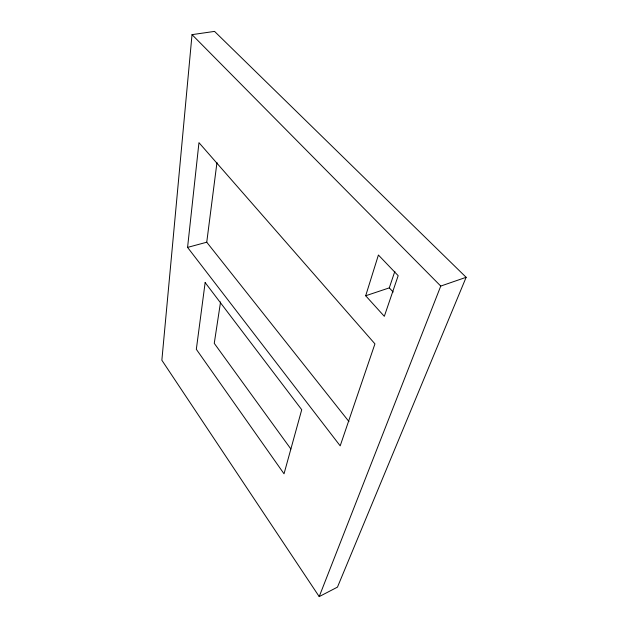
<?xml version="1.0" encoding="UTF-8"?>
<svg xmlns="http://www.w3.org/2000/svg" width="628" height="628" viewBox="0 0 628 628"><rect width="100%" height="100%" fill="white"/><g stroke="black" fill="none" stroke-linecap="round" stroke-linejoin="round"><path stroke-width="0.94" d="M192.027 34.642L161.859 360.229L319.205 596.6L337.464 587.133L466.141 277.309L214.541 31.4L192.027 34.642L440.754 286.07L466.141 277.309M187.576 247.401L198.958 142.658L374.94 343.869L340.188 445.849L187.576 247.401L206.745 242.22L348.956 421.584M206.745 242.22L216.966 162.526M220.561 301.942L214.258 343.335L290.866 448.989M365.684 295.764L378.409 255.023L398.176 275.676L384.32 316.324L365.684 295.764L389.297 287.875L394.847 271.335M319.205 596.6L440.754 286.07M389.297 287.875L393.183 292.028M205.144 282.569L196.328 349.301L284.029 473.802L301.73 409.715L205.144 282.569"/></g></svg>
